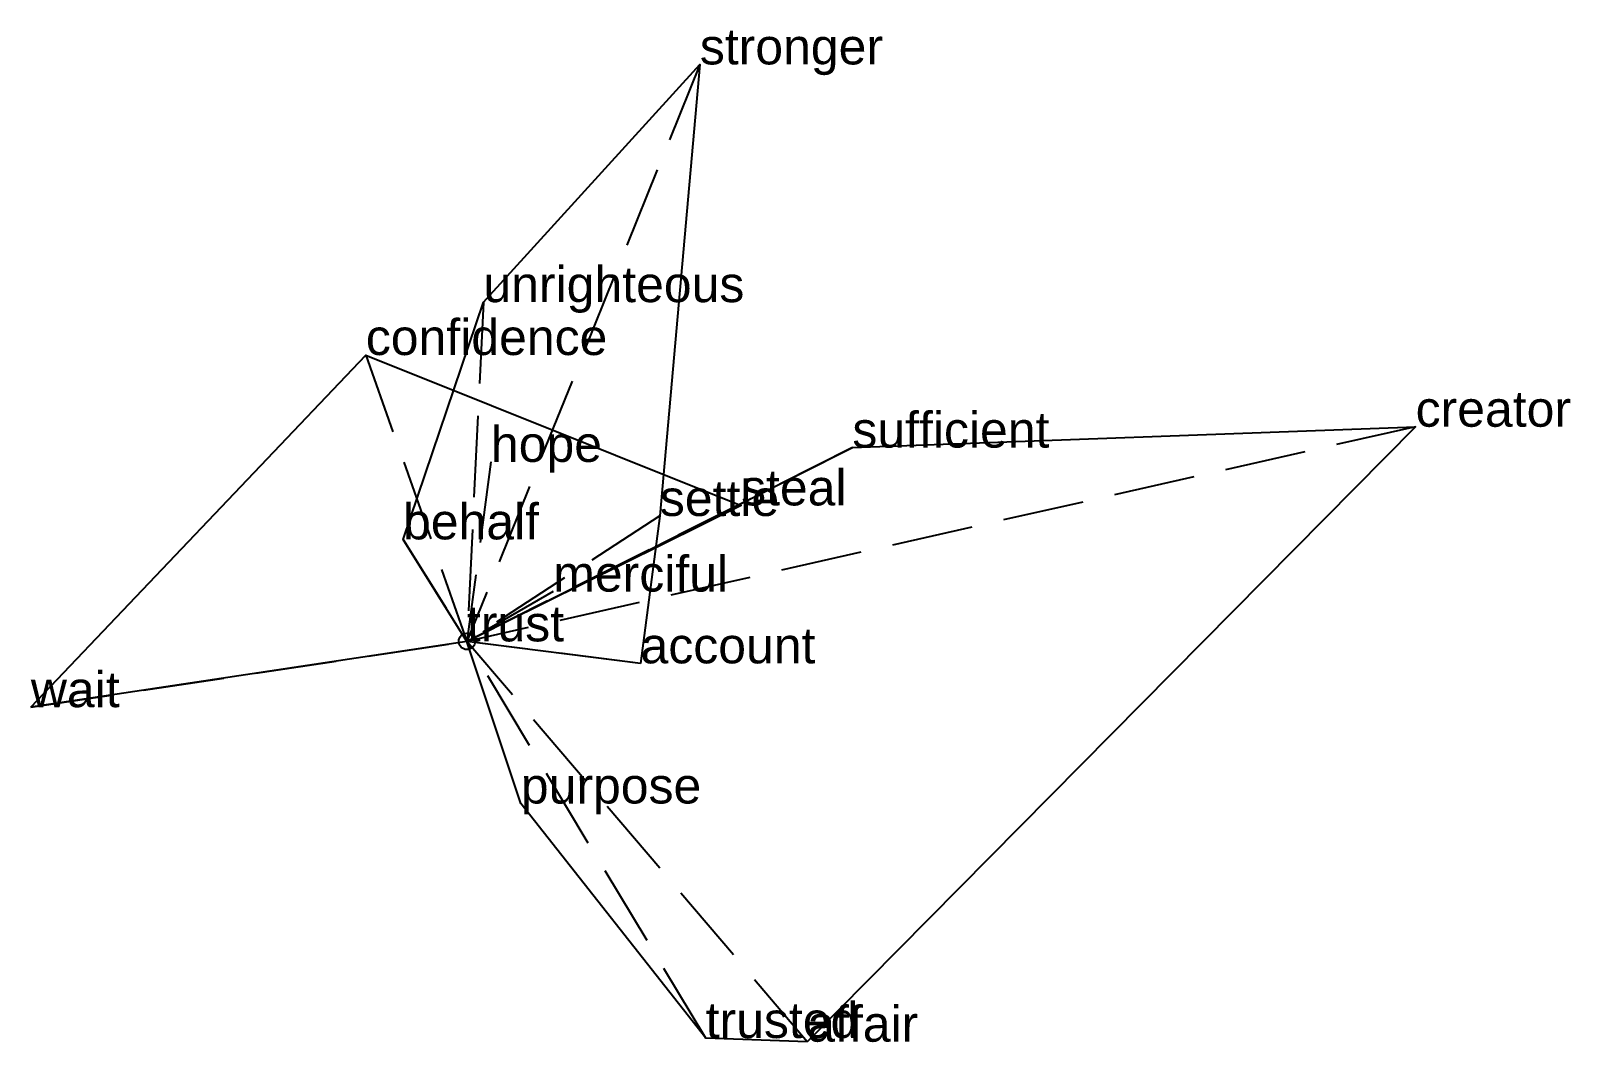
# Model space of a CAD drawing. Extents: x -1.34 to 3.39, y -1.23 to 1.88.
import ezdxf

# ---------------------------------------------------------------- set-up
doc = ezdxf.new("R2010")
doc.units = 0
doc.linetypes.add('DASHED2', pattern=[0.3, 0.25, -0.05])
for name, color, linetype in [('TEXT_nt', 1, 'CONTINUOUS'), ('TEXT_ot', 1, 'CONTINUOUS'), ('TEXT_q', 1, 'CONTINUOUS')]:
    doc.layers.add(name, color=color, linetype=linetype)
doc.styles.get("Standard").update_dxf_attribs({"font": 'arial.ttf'})

# ---------------------------------------------------------------- blocks, each defined once
blk = doc.blocks.new('ot')
at = {"layer": 'LINES_ot', "linetype": 'DASHED2'}
for p in [(-0.3112, 0.8806), (0.0738, 0.552), (0.8435, 0.4181), (0.2656, 0.1531), (-1.3419, -0.2024), (0, 0)]:
    blk.add_line(p, (0, 0), dxfattribs=at)
at = {"layer": 'ORIGIN_ot'}
blk.add_circle((0, 0), 0.025, dxfattribs=at)
at = {"layer": 'TEXT_ot'}
for s, p in [('confidence', (-0.3112, 0.8806)), ('hope', (0.0738, 0.552)), ('steal', (0.8435, 0.4181)), ('merciful', (0.2656, 0.1531)), ('trust', (0, 0)), ('wait', (-1.3419, -0.2024))]:
    blk.add_text(s, height=0.11, dxfattribs=at).set_placement(p)
blk = doc.blocks.new('nt')
at = {"layer": 'LINES_nt', "linetype": 'DASHED2'}
for p in [(0.7166, 1.7743), (0.0506, 1.0432), (0.5936, 0.3856), (-0.1967, 0.3137), (0, 0), (0.5341, -0.0676)]:
    blk.add_line(p, (0, 0), dxfattribs=at)
at = {"layer": 'ORIGIN_nt'}
blk.add_circle((0, 0), 0.025, dxfattribs=at)
at = {"layer": 'TEXT_nt'}
for s, p in [('stronger', (0.7166, 1.7743)), ('unrighteous', (0.0506, 1.0432)), ('settle', (0.5936, 0.3856)), ('behalf', (-0.1967, 0.3137)), ('trust', (0, 0)), ('account', (0.5341, -0.0676))]:
    blk.add_text(s, height=0.11, dxfattribs=at).set_placement(p)
blk = doc.blocks.new('q')
at = {"layer": 'LINES_q', "linetype": 'DASHED2'}
for p in [(2.9191, 0.6601), (1.1859, 0.5958), (0, 0), (0.1658, -0.4986), (0.7346, -1.2198), (1.0471, -1.2311)]:
    blk.add_line(p, (0, 0), dxfattribs=at)
at = {"layer": 'ORIGIN_q'}
blk.add_circle((0, 0), 0.025, dxfattribs=at)
at = {"layer": 'TEXT_q'}
for s, p in [('creator', (2.9191, 0.6601)), ('sufficient', (1.1859, 0.5958)), ('trust', (0, 0)), ('purpose', (0.1658, -0.4986)), ('trusted', (0.7346, -1.2198)), ('affair', (1.0471, -1.2311))]:
    blk.add_text(s, height=0.11, dxfattribs=at).set_placement(p)

msp = doc.modelspace()

# ---------------------------------------------------------------- linework, layer by layer
at = {"layer": 'OUTLINE_nt', "linetype": 'CONTINUOUS'}
msp.add_polyline3d([(0.5341, -0.0676, 0), (0, 0, 0), (-0.1967, 0.3137, 0), (0.0506, 1.0432, 0), (0.7166, 1.7743, 0), (0.5936, 0.3856, 0), (0.5341, -0.0676, 0)], close=True, dxfattribs=at)
at = {"layer": 'OUTLINE_ot', "linetype": 'CONTINUOUS'}
msp.add_polyline3d([(-1.3419, -0.2024, 0), (-0.3112, 0.8806, 0), (0.8435, 0.4181, 0), (0, 0, 0), (-1.3419, -0.2024, 0)], close=True, dxfattribs=at)
at = {"layer": 'OUTLINE_q', "linetype": 'CONTINUOUS'}
msp.add_polyline3d([(1.0471, -1.2311, 0), (0.7346, -1.2198, 0), (0.1658, -0.4986, 0), (0, 0, 0), (1.1859, 0.5958, 0), (2.9191, 0.6601, 0), (1.0471, -1.2311, 0)], close=True, dxfattribs=at)

# ---------------------------------------------------------------- block references
for name in ['nt', 'ot', 'q']:
    msp.add_blockref(name, (0, 0))

doc.saveas('drawing.dxf')
